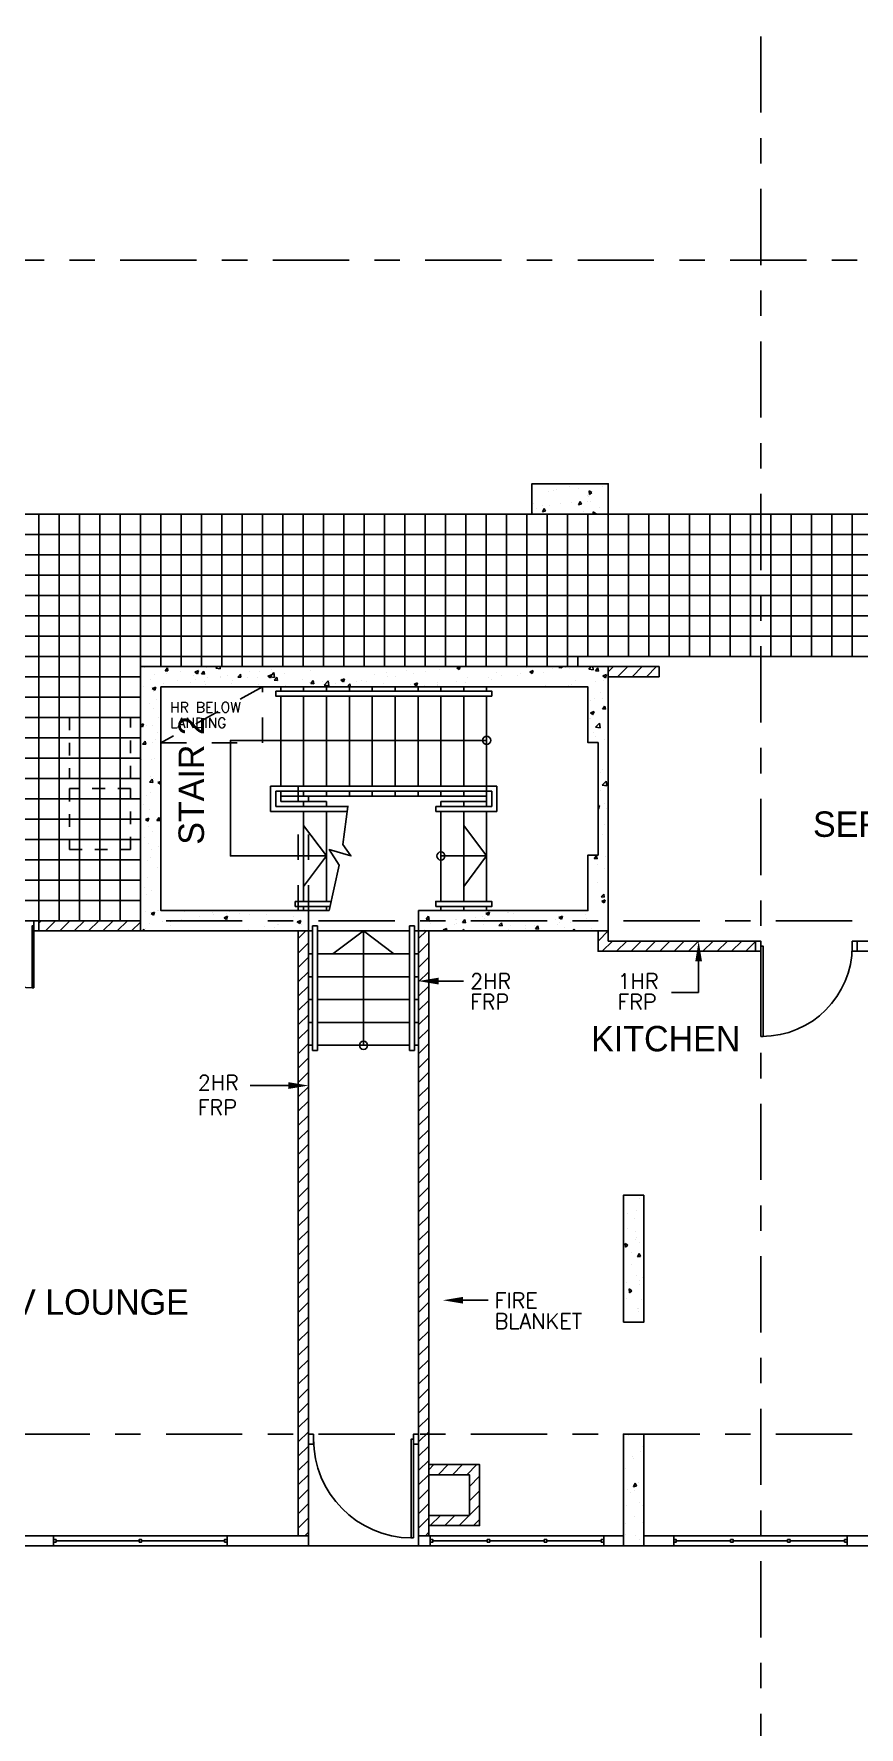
# Model space of a CAD drawing. Extents: x -15993 to 86771, y -21965 to 41866.
# Drawn here: x 14150 to 22268, y -2882 to 13775 of the extents above; entities that cross this region are included whole.
import ezdxf

# ---------------------------------------------------------------- set-up
doc = ezdxf.new("R2010")
doc.units = 0
doc.header["$LTSCALE"] = 100
doc.header["$MEASUREMENT"] = 0
for name, pattern in [('HIDDEN', [5, 2.5, -2.5]), ('HIDDEN2', [2.5, 1.25, -1.25]), ('X030--AG$0$CENTER', [15, 7.5, -2.5, 2.5, -2.5]), ('X24A2-00$0$HIDDEN', [5, 2.5, -2.5])]:
    doc.linetypes.add(name, pattern=pattern)
doc.layers.get('0').update_dxf_attribs({"color": 8, "linetype": 'CONTINUOUS'})
for name, color, linetype in [('000-H', 8, 'CONTINUOUS'), ('200-T', 8, 'CONTINUOUS'), ('210--', 8, 'CONTINUOUS'), ('220--', 8, 'CONTINUOUS'), ('280--', 8, 'CONTINUOUS'), ('310--', 8, 'CONTINUOUS'), ('320--', 8, 'CONTINUOUS'), ('430--', 8, 'CONTINUOUS'), ('430-B', 8, 'CONTINUOUS'), ('680-T', 8, 'CONTINUOUS'), ('730--', 8, 'CONTINUOUS'), ('X030--AG$0$030--', 8, 'CONTINUOUS'), ('X24A2-00$0$000-H', 8, 'CONTINUOUS'), ('X24A2-00$0$220--', 8, 'CONTINUOUS'), ('X24A2-00$0$240--', 8, 'CONTINUOUS'), ('X24A2-00$0$280--', 8, 'CONTINUOUS'), ('X24A2-00$0$320--', 8, 'CONTINUOUS'), ('X24A2-00$0$500--', 8, 'CONTINUOUS')]:
    doc.layers.add(name, color=color, linetype=linetype)
doc.styles.add('HELV', font='hvl____.pfb')
doc.styles.add('ROMANS', font='ROMANS.shx')

# ---------------------------------------------------------------- blocks, each defined once
blk = doc.blocks.new('*X225')
at = {"color": 0}
for p, q in [((19216, 9276), (19216, 9276)), ((19266, 9287), (19266, 9287)), ((19296, 9291), (19296, 9291)), ((19418, 9318), (19418, 9318)), ((19435, 9168), (19435, 9168)), ((19506, 9307), (19506, 9307)), ((19507, 9141), (19523, 9175)), ((19537, 9147), (19523, 9175)), ((19597, 9175), (19597, 9175)), ((19599, 9238), (19599, 9238)), ((19602, 9222), (19602, 9222)), ((19617, 9243), (19614, 9280)), ((19640, 9262), (19614, 9280)), ((19617, 9243), (19640, 9262)), ((19629, 9175), (19629, 9175)), ((19746, 9327), (19746, 9327)), ((19059, 9066), (19059, 9066)), ((19068, 9152), (19068, 9152)), ((19099, 9110), (19099, 9110)), ((19149, 9136), (19149, 9136)), ((19154, 9072), (19169, 9106)), ((19154, 9072), (19183, 9078)), ((19183, 9078), (19169, 9106)), ((19221, 9137), (19221, 9137)), ((19312, 9055), (19312, 9055)), ((19329, 9154), (19329, 9154)), ((19507, 9141), (19537, 9147)), ((19552, 9075), (19552, 9075)), ((19653, 9050), (19653, 9074)), ((19684, 9050), (19653, 9074)), ((19713, 9116), (19713, 9116)), ((19792, 9094), (19792, 9094))]:
    blk.add_line(p, q, dxfattribs=at)
blk = doc.blocks.new('*X230')
at = {"color": 0}
for p, q in [((19952, 2306), (19950, 2308)), ((19950, 2304), (19952, 2306)), ((19958, 2169), (19958, 2169)), ((19991, 2168), (19991, 2168)), ((20080, 2196), (20080, 2196)), ((20112, 2317), (20112, 2317)), ((19956, 2116), (19956, 2116)), ((19986, 2022), (19986, 2022)), ((20063, 2122), (20063, 2122)), ((19969, 1839), (19965, 1876)), ((19992, 1858), (19965, 1876)), ((19969, 1839), (19992, 1858)), ((20068, 1919), (20068, 1919)), ((20069, 1994), (20069, 1994)), ((20079, 1938), (20079, 1938)), ((20109, 1890), (20109, 1890)), ((20032, 1790), (20032, 1790)), ((20087, 1743), (20103, 1778)), ((20087, 1743), (20117, 1749)), ((20117, 1749), (20103, 1778)), ((20026, 1665), (20026, 1665)), ((20079, 1557), (20079, 1557)), ((20105, 1516), (20105, 1516)), ((20140, 1543), (20140, 1543)), ((19983, 1489), (19983, 1489)), ((19983, 1333), (19983, 1333)), ((20008, 1390), (20005, 1428)), ((20031, 1410), (20005, 1428)), ((20008, 1390), (20031, 1410)), ((20104, 1471), (20104, 1471)), ((20092, 1239), (20092, 1239)), ((20096, 1236), (20096, 1236)), ((20096, 1211), (20096, 1211)), ((20125, 1325), (20125, 1325))]:
    blk.add_line(p, q, dxfattribs=at)
blk = doc.blocks.new('*X231')
at = {"color": 0}
for p, q in [((19957, -26), (19957, -26)), ((20001, -9), (20001, -9)), ((20141, -122), (20141, -122)), ((20037, -218), (20037, -218)), ((20047, -242), (20047, -242)), ((20118, -167), (20118, -167)), ((19970, -342), (19970, -342)), ((20049, -517), (20065, -483)), ((20079, -512), (20065, -483)), ((20094, -474), (20094, -474)), ((19994, -546), (19994, -546)), ((20017, -574), (20017, -574)), ((20049, -517), (20079, -511)), ((20056, -552), (20056, -552)), ((20144, -634), (20144, -634)), ((19982, -706), (19982, -706)), ((20063, -807), (20063, -807)), ((20107, -668), (20107, -668)), ((20140, -706), (20140, -706)), ((19950, -878), (19950, -878)), ((19969, -983), (19969, -983)), ((19973, -876), (19973, -876)), ((20135, -869), (20135, -869)), ((19950, -1064), (19951, -1063)), ((19951, -1063), (19950, -1063)), ((20064, -1000), (20064, -1000)), ((20110, -1039), (20110, -1039))]:
    blk.add_line(p, q, dxfattribs=at)
blk = doc.blocks.new('*X360')
at = {"color": 0}
for p, q in [((12000, 9050), (25120, 9050)), ((12200, 7550), (12200, 9050)), ((12400, 7550), (12400, 9050)), ((12600, 5050), (12600, 9050)), ((12800, 5050), (12800, 9050)), ((13000, 5050), (13000, 9050)), ((13200, 5050), (13200, 9050)), ((13400, 5050), (13400, 9050)), ((13600, 5050), (13600, 9050)), ((13800, 5050), (13800, 9050)), ((14000, 5050), (14000, 9050)), ((14200, 5050), (14200, 9050)), ((14400, 5050), (14400, 9050)), ((14600, 5050), (14600, 9050)), ((14800, 5050), (14800, 9050)), ((15000, 5050), (15000, 9050)), ((15200, 7550), (15200, 9050)), ((15400, 7550), (15400, 9050)), ((15600, 7550), (15600, 9050)), ((15800, 7550), (15800, 9050)), ((16000, 7550), (16000, 9050)), ((16200, 7550), (16200, 9050)), ((16400, 7550), (16400, 9050)), ((16600, 7550), (16600, 9050)), ((16800, 7550), (16800, 9050)), ((17000, 7550), (17000, 9050)), ((17200, 7550), (17200, 9050)), ((17400, 7550), (17400, 9050)), ((17600, 7550), (17600, 9050)), ((17800, 7550), (17800, 9050)), ((18000, 7550), (18000, 9050)), ((18200, 7550), (18200, 9050)), ((18400, 7550), (18400, 9050)), ((18600, 7550), (18600, 9050)), ((18800, 7550), (18800, 9050)), ((19000, 7550), (19000, 9050)), ((19200, 7550), (19200, 9050)), ((19400, 7550), (19400, 9050)), ((19600, 7650), (19600, 9050)), ((19800, 7650), (19800, 9050)), ((20000, 7650), (20000, 9050)), ((20200, 7650), (20200, 9050)), ((20400, 7650), (20400, 9050)), ((20600, 7650), (20600, 9050)), ((20800, 7650), (20800, 9050)), ((21000, 7650), (21000, 9050)), ((21200, 7650), (21200, 9050)), ((21400, 7650), (21400, 9050)), ((21600, 7650), (21600, 9050)), ((21800, 7650), (21800, 9050)), ((22000, 7650), (22000, 9050)), ((22200, 7650), (22200, 9050)), ((22400, 7650), (22400, 9050)), ((22600, 7650), (22600, 9050)), ((22800, 7650), (22800, 9050)), ((23000, 7650), (23000, 9050)), ((23200, 7650), (23200, 9050)), ((23400, 7650), (23400, 9050)), ((23600, 7650), (23600, 9050)), ((23800, 7650), (23800, 9050)), ((24000, 7650), (24000, 9050)), ((24200, 7650), (24200, 9050)), ((24400, 7650), (24400, 9050)), ((24600, 7650), (24600, 9050)), ((24800, 7650), (24800, 9050)), ((25000, 7650), (25000, 9050)), ((12000, 8850), (25120, 8850)), ((12000, 8650), (25120, 8650)), ((12000, 8450), (25120, 8450)), ((12000, 8250), (25120, 8250)), ((12000, 8050), (25120, 8050)), ((12000, 7850), (25120, 7850)), ((12000, 7650), (19500, 7650)), ((12550, 7450), (15200, 7450)), ((12200, 5050), (12200, 7250)), ((12400, 5050), (12400, 7250)), ((12550, 7250), (15200, 7250)), ((12000, 7050), (15200, 7050)), ((7400, 3050), (7400, 6850)), ((7600, 3050), (7600, 6850)), ((7800, 3050), (7800, 6850)), ((8000, 3050), (8000, 6850)), ((8200, 3050), (8200, 6850)), ((8400, 3050), (8400, 6850)), ((8600, 4250), (8600, 6850)), ((8800, 4250), (8800, 6850)), ((9000, 4250), (9000, 6850)), ((9200, 4250), (9200, 6850)), ((9400, 4250), (9400, 6850)), ((9600, 4250), (9600, 6850)), ((9800, 4250), (9800, 6850)), ((10000, 4250), (10000, 6850)), ((10200, 4250), (10200, 6850)), ((10400, 4250), (10400, 6850)), ((10600, 4250), (10600, 6850)), ((10800, 4250), (10800, 6850)), ((11000, 4250), (11000, 6850)), ((11200, 4250), (11200, 6850)), ((11400, 5350), (11400, 6850)), ((11600, 5350), (11600, 6850)), ((11800, 5350), (11800, 6850)), ((12000, 6850), (15200, 6850)), ((7300, 6650), (11900, 6650)), ((12000, 6650), (15200, 6650)), ((12000, 5400), (12000, 6500)), ((7300, 6450), (15200, 6450)), ((7300, 6250), (15200, 6250)), ((7300, 6050), (15200, 6050)), ((7300, 5850), (15200, 5850)), ((7300, 5650), (15200, 5650)), ((7300, 5450), (15200, 5450)), ((7300, 5250), (11400, 5250)), ((12000, 5250), (15200, 5250)), ((7300, 5050), (11400, 5050)), ((7300, 4850), (11400, 4850)), ((7300, 4650), (11400, 4650)), ((7300, 4450), (11400, 4450)), ((7300, 4250), (8600, 4250)), ((7300, 4050), (8600, 4050)), ((7300, 3850), (8600, 3850)), ((7300, 3650), (8600, 3650)), ((7300, 3450), (8600, 3450)), ((7300, 3250), (8600, 3250))]:
    blk.add_line(p, q, dxfattribs=at)
blk = doc.blocks.new('*X385')
at = {"color": 0}
for p, q in [((19600, 7599), (19651, 7650)), ((19692, 7550), (19792, 7650)), ((19834, 7550), (19934, 7650)), ((19975, 7550), (20075, 7650))]:
    blk.add_line(p, q, dxfattribs=at)
blk = doc.blocks.new('D1-1000')
at = {"color": 0}
for points in [[(50, 937.5), (75, 937.5), (75, 50), (50, 50)], [(0, 0), (50, 0), (50, 100), (0, 100)], [(950, 0), (1000, 0), (1000, 100), (950, 100)]]:
    blk.add_lwpolyline(points, close=True, dxfattribs=at)
blk.add_arc((62.5, 50), 887.5, 0, 90, dxfattribs=at)
blk = doc.blocks.new('D2-1350')
at = {"layer": '320--'}
for points in [[(0, 0), (50, 0), (50, -100), (0, -100)], [(50, -659), (67, -659), (67, -50), (50, -50)], [(1300, -659), (1283, -659), (1283, -50), (1300, -50)], [(1350, 0), (1300, 0), (1300, -100), (1350, -100)]]:
    blk.add_lwpolyline(points, close=True, dxfattribs=at)
for centre, start, end in [((66, -50), 270, 0), ((1284, -50), 180, 270)]:
    blk.add_arc(centre, 609, start, end, dxfattribs=at)
blk = doc.blocks.new('*X540')
at = {"color": 0}
for p, q in [((14200, 5027), (14223, 5050)), ((14264, 4950), (14364, 5050)), ((14405, 4950), (14505, 5050)), ((14547, 4950), (14647, 5050)), ((14688, 4950), (14788, 5050)), ((14830, 4950), (14930, 5050)), ((14971, 4950), (15071, 5050)), ((15112, 4950), (15200, 5038))]:
    blk.add_line(p, q, dxfattribs=at)
blk = doc.blocks.new('*X613')
at = {"color": 0}
for p, q in [((19700, 4851), (19799, 4950)), ((19741, 4750), (19841, 4850)), ((19882, 4750), (19982, 4850)), ((20024, 4750), (20124, 4850)), ((20165, 4750), (20265, 4850)), ((20306, 4750), (20406, 4850)), ((20448, 4750), (20548, 4850)), ((20589, 4750), (20689, 4850)), ((20731, 4750), (20831, 4850)), ((20872, 4750), (20972, 4850)), ((21013, 4750), (21113, 4850)), ((21155, 4750), (21250, 4845))]:
    blk.add_line(p, q, dxfattribs=at)
blk = doc.blocks.new('*X667')
at = {"color": 0}
for p, q in [((18035, -350), (18085, -300)), ((18126, -400), (18226, -300)), ((18268, -400), (18368, -300)), ((18409, -400), (18509, -300)), ((18435, -515), (18535, -415)), ((18435, -657), (18535, -557)), ((18050, -900), (18150, -800)), ((18192, -900), (18292, -800)), ((18333, -900), (18433, -800)), ((18435, -798), (18535, -698)), ((18475, -900), (18535, -840))]:
    blk.add_line(p, q, dxfattribs=at)
blk = doc.blocks.new('*X727')
at = {"color": 0}
for p, q in [((22167, 23955), (22167, 23955)), ((22198, 23969), (22198, 23969)), ((22254, 23855), (22254, 23855)), ((22297, 23904), (22297, 23904)), ((22400, 23942), (22424, 23971)), ((22400, 23942), (22429, 23940)), ((22416, 23911), (22416, 23911)), ((22429, 23940), (22424, 23971)), ((22521, 23844), (22521, 23844)), ((22550, 23936), (22550, 23936)), ((22649, 23830), (22649, 23830)), ((22683, 23899), (22683, 23899)), ((22694, 23929), (22729, 23943)), ((22694, 23929), (22719, 23912)), ((22697, 23855), (22697, 23855)), ((22719, 23912), (22729, 23943)), ((22758, 23911), (22782, 23939)), ((22758, 23911), (22788, 23908)), ((22788, 23908), (22782, 23939)), ((22788, 23832), (22788, 23832)), ((22809, 23973), (22809, 23973)), ((22822, 23872), (22822, 23872)), ((22899, 23966), (22915, 23982)), ((22899, 23966), (22944, 23959)), ((22944, 23959), (22941, 23982)), ((22941, 23880), (22941, 23880)), ((22949, 23888), (22949, 23888)), ((23011, 23897), (23011, 23897)), ((23055, 23821), (23055, 23821)), ((23060, 23842), (23060, 23842)), ((23117, 23879), (23141, 23908)), ((23117, 23879), (23147, 23877)), ((23147, 23877), (23141, 23908)), ((23216, 23877), (23216, 23877)), ((23232, 23930), (23232, 23930)), ((23313, 23874), (23313, 23874)), ((23327, 23938), (23327, 23938)), ((23413, 23889), (23448, 23903)), ((23413, 23889), (23437, 23872)), ((23433, 23883), (23472, 23924)), ((23433, 23883), (23477, 23876)), ((23437, 23872), (23448, 23903)), ((23452, 23955), (23452, 23955)), ((23477, 23876), (23472, 23924)), ((23475, 23848), (23500, 23877)), ((23475, 23848), (23505, 23845)), ((23483, 23866), (23483, 23866)), ((23505, 23845), (23500, 23877)), ((23524, 23980), (23524, 23980)), ((23572, 23912), (23572, 23912)), ((23641, 23980), (23641, 23980)), ((23750, 23854), (23750, 23854)), ((23826, 23824), (23826, 23824)), ((23829, 23947), (23829, 23947)), ((23834, 23817), (23858, 23845)), ((23864, 23814), (23858, 23845)), ((23951, 23840), (23951, 23840)), ((23966, 23800), (24005, 23841)), ((24011, 23793), (24005, 23841)), ((24017, 23843), (24017, 23843)), ((24081, 23979), (24081, 23979)), ((24131, 23849), (24166, 23863)), ((24131, 23849), (24156, 23832)), ((24140, 23865), (24140, 23865)), ((24156, 23832), (24166, 23863)), ((24284, 23832), (24284, 23832)), ((24335, 23850), (24335, 23850)), ((24378, 23832), (24378, 23832)), ((24456, 23907), (24456, 23907)), ((24551, 23820), (24551, 23820)), ((24581, 23923), (24581, 23923)), ((24592, 23885), (24592, 23885)), ((24670, 23882), (24670, 23882)), ((24771, 23948), (24771, 23948)), ((24844, 23917), (24844, 23917)), ((24850, 23809), (24885, 23823)), ((24875, 23792), (24885, 23823)), ((24961, 23932), (24961, 23932)), ((25081, 23822), (25081, 23822)), ((25104, 23955), (25104, 23955)), ((25269, 23834), (25269, 23834)), ((25270, 23970), (25300, 23982)), ((25270, 23970), (25295, 23954)), ((25295, 23954), (25304, 23982)), ((25355, 23823), (25355, 23823)), ((25373, 23872), (25373, 23872)), ((25585, 23876), (25585, 23876)), ((25607, 23855), (25607, 23855)), ((25664, 23922), (25664, 23922)), ((25710, 23892), (25710, 23892)), ((25867, 23893), (25867, 23893)), ((25900, 23917), (25900, 23917)), ((25956, 23972), (25956, 23972)), ((25988, 23930), (26023, 23944)), ((25988, 23930), (26013, 23914)), ((26013, 23914), (26023, 23944)), ((26124, 23928), (26124, 23928)), ((26215, 23959), (26215, 23959)), ((26275, 23973), (26283, 23982)), ((26275, 23973), (26305, 23970)), ((26305, 23970), (26303, 23982)), ((26341, 23975), (26341, 23975)), ((26376, 23960), (26376, 23960)), ((26438, 23847), (26438, 23847)), ((26568, 23956), (26593, 23982)), ((26568, 23956), (26613, 23950)), ((26613, 23949), (26609, 23982)), ((26630, 23831), (26630, 23831)), ((26634, 23942), (26658, 23970)), ((26634, 23942), (26664, 23939)), ((26664, 23939), (26658, 23970)), ((26707, 23890), (26742, 23904)), ((26707, 23890), (26732, 23873)), ((26714, 23844), (26714, 23844)), ((26730, 23898), (26730, 23898)), ((26732, 23873), (26742, 23904)), ((22191, 23789), (22191, 23789)), ((22274, 23768), (22309, 23781)), ((22274, 23768), (22299, 23751)), ((22291, 23738), (22291, 23738)), ((22299, 23751), (22309, 23781)), ((22316, 23657), (22316, 23657)), ((22358, 23780), (22358, 23780)), ((22381, 23814), (22381, 23814)), ((22803, 23807), (22803, 23807)), ((23322, 23810), (23322, 23810)), ((23510, 23782), (23510, 23782)), ((23589, 23798), (23589, 23798)), ((23834, 23817), (23864, 23814)), ((23856, 23787), (23856, 23787)), ((23966, 23800), (24011, 23793)), ((24075, 23813), (24075, 23813)), ((24193, 23785), (24217, 23814)), ((24193, 23785), (24223, 23783)), ((24223, 23783), (24217, 23814)), ((24575, 23782), (24575, 23783)), ((24576, 23782), (24575, 23783)), ((24818, 23809), (24818, 23809)), ((24850, 23809), (24875, 23792)), ((24955, 23793), (24955, 23793)), ((25080, 23809), (25080, 23809)), ((25085, 23798), (25085, 23798)), ((25098, 23788), (25098, 23788)), ((25352, 23787), (25352, 23787)), ((25602, 23782), (25603, 23782)), ((25603, 23782), (25603, 23782)), ((26147, 23797), (26147, 23797)), ((26370, 23794), (26370, 23794)), ((26398, 23803), (26398, 23803)), ((26624, 23665), (26624, 23665)), ((26686, 23730), (26686, 23730)), ((26708, 23664), (26708, 23664)), ((22249, 23616), (22249, 23616)), ((22285, 23571), (22285, 23571)), ((26583, 23647), (26583, 23647)), ((26585, 23528), (26620, 23541)), ((26585, 23528), (26610, 23511)), ((26610, 23511), (26620, 23541)), ((26618, 23498), (26618, 23498)), ((26703, 23566), (26727, 23594)), ((26703, 23566), (26733, 23563)), ((26709, 23599), (26709, 23599)), ((26733, 23563), (26727, 23594)), ((22160, 23408), (22187, 23419)), ((22160, 23400), (22177, 23389)), ((22165, 23322), (22165, 23322)), ((22177, 23389), (22187, 23419)), ((22219, 23401), (22219, 23401)), ((22279, 23405), (22279, 23405)), ((22324, 23334), (22324, 23334)), ((22337, 23482), (22337, 23482)), ((26576, 23467), (26576, 23467)), ((26587, 23476), (26587, 23476)), ((26612, 23332), (26612, 23332)), ((26635, 23387), (26674, 23427)), ((26635, 23387), (26679, 23380)), ((26679, 23380), (26674, 23427)), ((22180, 23221), (22204, 23250)), ((22180, 23221), (22210, 23219)), ((22210, 23219), (22204, 23250)), ((22273, 23238), (22273, 23238)), ((22302, 23264), (22302, 23264)), ((26634, 23294), (26634, 23294)), ((26728, 23264), (26728, 23264)), ((26756, 23209), (26756, 23209)), ((22170, 23066), (22170, 23066)), ((22267, 23072), (22267, 23072)), ((22296, 23083), (22296, 23083)), ((22356, 23147), (22356, 23147)), ((22164, 22886), (22164, 22886)), ((22249, 22845), (22273, 22874)), ((22249, 22845), (22279, 22843)), ((22261, 22905), (22261, 22905)), ((22279, 22843), (22273, 22874)), ((22289, 22880), (22289, 22880)), ((22329, 22841), (22360, 22853)), ((22329, 22841), (22354, 22825)), ((22335, 22848), (22335, 22848)), ((22353, 22911), (22353, 22911)), ((22354, 22825), (22360, 22843)), ((26687, 22941), (26687, 22941)), ((26701, 22817), (26740, 22857)), ((26708, 22966), (26708, 22966)), ((26745, 22810), (26740, 22857)), ((22164, 22689), (22164, 22689)), ((22222, 22713), (22222, 22713)), ((22255, 22739), (22255, 22739)), ((26680, 22761), (26680, 22761)), ((26701, 22817), (26745, 22810)), ((22189, 22626), (22189, 22626)), ((22207, 22479), (22242, 22492)), ((22232, 22462), (22242, 22492)), ((22248, 22572), (22248, 22572)), ((22318, 22469), (22343, 22498)), ((22348, 22467), (22343, 22498)), ((22355, 22514), (22355, 22514)), ((26660, 22609), (26675, 22615)), ((26660, 22588), (26665, 22584)), ((26665, 22633), (26665, 22633)), ((26665, 22584), (26675, 22615)), ((26727, 22631), (26727, 22631)), ((26738, 22588), (26738, 22588)), ((22207, 22479), (22232, 22462)), ((22242, 22406), (22242, 22406)), ((22275, 22361), (22275, 22361)), ((22318, 22469), (22348, 22467)), ((22359, 22359), (22359, 22359)), ((26706, 22333), (26706, 22333)), ((26727, 22434), (26727, 22434)), ((22197, 22303), (22197, 22303)), ((22236, 22240), (22236, 22240)), ((22268, 22180), (22268, 22180)), ((22334, 22215), (22334, 22215)), ((22162, 22055), (22162, 22055)), ((22230, 22073), (22230, 22073)), ((22259, 22105), (22259, 22105)), ((22326, 22008), (22326, 22008)), ((26563, 22000), (26563, 22000)), ((26622, 22093), (26646, 22121)), ((26622, 22093), (26652, 22090)), ((26652, 22090), (26646, 22121)), ((26659, 22038), (26659, 22038)), ((26726, 21998), (26726, 21998)), ((26735, 22112), (26735, 22112)), ((22162, 21850), (22162, 21850)), ((22224, 21907), (22224, 21907)), ((22353, 21880), (22353, 21880)), ((26653, 21858), (26653, 21858)), ((22195, 21810), (22195, 21810)), ((22218, 21740), (22218, 21740)), ((22267, 21782), (22267, 21782)), ((26691, 21717), (26716, 21745)), ((26691, 21717), (26721, 21714)), ((26696, 21675), (26731, 21688)), ((26696, 21675), (26720, 21658)), ((26700, 21658), (26700, 21658)), ((26705, 21700), (26705, 21700)), ((26711, 21685), (26711, 21685)), ((26721, 21714), (26716, 21745)), ((26720, 21658), (26731, 21688)), ((22212, 21574), (22212, 21574)), ((22263, 21552), (22298, 21566)), ((22263, 21552), (22287, 21536)), ((22287, 21536), (22298, 21566)), ((22330, 21584), (22330, 21584)), ((22332, 21582), (22332, 21582)), ((22562, 21499), (22562, 21499)), ((22596, 21573), (22596, 21573)), ((22744, 21522), (22744, 21522)), ((22863, 21562), (22863, 21562)), ((22878, 21540), (22878, 21540)), ((22975, 21512), (22975, 21512)), ((22981, 21512), (23016, 21526)), ((22981, 21512), (23006, 21496)), ((23003, 21557), (23003, 21557)), ((23006, 21496), (23016, 21526)), ((23035, 21572), (23035, 21572)), ((23130, 21550), (23130, 21550)), ((23192, 21582), (23192, 21582)), ((23227, 21544), (23227, 21544)), ((23397, 21539), (23397, 21539)), ((23487, 21581), (23487, 21581)), ((23664, 21528), (23664, 21528)), ((23810, 21498), (23810, 21498)), ((24968, 21497), (24992, 21526)), ((24968, 21497), (24998, 21495)), ((24998, 21495), (24992, 21526)), ((25261, 21494), (25261, 21494)), ((25270, 21493), (25270, 21493)), ((25326, 21466), (25350, 21495)), ((25356, 21463), (25350, 21495)), ((25450, 21519), (25450, 21519)), ((25522, 21525), (25522, 21525)), ((25538, 21500), (25538, 21500)), ((25557, 21554), (25592, 21567)), ((25557, 21554), (25582, 21537)), ((25582, 21537), (25592, 21567)), ((25766, 21561), (25766, 21561)), ((25782, 21563), (25782, 21563)), ((25830, 21550), (25830, 21550)), ((25891, 21577), (25891, 21577)), ((26241, 21490), (26241, 21490)), ((26275, 21514), (26310, 21527)), ((26275, 21514), (26300, 21497)), ((26300, 21497), (26310, 21527)), ((26533, 21540), (26533, 21540)), ((26545, 21501), (26545, 21501)), ((26579, 21488), (26579, 21488)), ((22161, 21422), (22161, 21422)), ((22176, 21382), (22192, 21401)), ((22196, 21382), (22192, 21401)), ((22206, 21407), (22206, 21407)), ((22247, 21457), (22247, 21457)), ((22372, 21474), (22372, 21474)), ((22452, 21472), (22452, 21472)), ((22458, 21439), (22458, 21439)), ((22718, 21477), (22718, 21477)), ((23061, 21385), (23061, 21385)), ((23226, 21397), (23226, 21397)), ((23376, 21426), (23376, 21426)), ((23481, 21415), (23481, 21415)), ((23502, 21443), (23502, 21443)), ((23518, 21448), (23518, 21448)), ((23691, 21468), (23691, 21468)), ((23700, 21472), (23735, 21486)), ((23700, 21472), (23725, 21456)), ((23725, 21456), (23735, 21486)), ((23738, 21450), (23738, 21450)), ((24955, 21399), (24955, 21399)), ((24999, 21471), (24999, 21471)), ((25013, 21458), (25013, 21458)), ((25136, 21478), (25136, 21478)), ((25137, 21392), (25172, 21406)), ((25137, 21392), (25152, 21382)), ((25164, 21382), (25172, 21406)), ((25247, 21449), (25247, 21449)), ((25266, 21460), (25266, 21460)), ((25324, 21382), (25338, 21396)), ((25326, 21466), (25356, 21463)), ((25339, 21382), (25338, 21396)), ((25532, 21449), (25532, 21449)), ((25658, 21390), (25658, 21390)), ((25685, 21435), (25709, 21463)), ((25685, 21435), (25715, 21432)), ((25715, 21432), (25709, 21463)), ((25776, 21396), (25776, 21396)), ((25799, 21438), (25799, 21438)), ((25949, 21405), (25949, 21405)), ((25950, 21440), (25950, 21440)), ((26032, 21431), (26032, 21431)), ((26044, 21403), (26068, 21432)), ((26044, 21403), (26073, 21401)), ((26066, 21426), (26066, 21426)), ((26073, 21401), (26068, 21432)), ((26265, 21447), (26265, 21447)), ((26285, 21463), (26285, 21463)), ((26333, 21415), (26333, 21415)), ((26390, 21463), (26390, 21463)), ((26411, 21382), (26426, 21401)), ((26430, 21382), (26426, 21401)), ((26600, 21404), (26600, 21404))]:
    blk.add_line(p, q, dxfattribs=at)
blk = doc.blocks.new('*X728')
at = {"color": 0}
for p, q in [((23710, 21306), (23786, 21382)), ((23710, 21164), (23810, 21264)), ((23710, 21023), (23810, 21123)), ((23710, 20881), (23810, 20981)), ((23710, 20740), (23810, 20840)), ((23710, 20599), (23810, 20699)), ((23710, 20457), (23810, 20557)), ((23710, 20316), (23810, 20416)), ((23710, 20174), (23810, 20274)), ((23710, 20033), (23810, 20133)), ((23710, 19892), (23810, 19992)), ((23710, 19750), (23810, 19850)), ((23710, 19609), (23810, 19709)), ((23710, 19467), (23810, 19567)), ((23710, 19326), (23810, 19426)), ((23710, 19184), (23810, 19284)), ((23710, 19043), (23810, 19143)), ((23710, 18902), (23810, 19002)), ((23710, 18760), (23810, 18860)), ((23710, 18619), (23810, 18719)), ((23710, 18477), (23810, 18577)), ((23710, 18336), (23810, 18436)), ((23710, 18194), (23810, 18294)), ((23710, 18053), (23810, 18153)), ((23710, 17912), (23810, 18012)), ((23710, 17770), (23810, 17870)), ((23710, 17629), (23810, 17729)), ((23710, 17487), (23810, 17587)), ((23710, 17346), (23810, 17446)), ((23710, 17205), (23810, 17305)), ((23710, 17063), (23810, 17163)), ((23710, 16922), (23810, 17022)), ((23710, 16780), (23810, 16880)), ((23710, 16639), (23810, 16739)), ((23710, 16497), (23810, 16597)), ((23710, 16356), (23810, 16456)), ((23710, 16215), (23810, 16315)), ((23710, 16073), (23810, 16173)), ((23710, 15932), (23810, 16032)), ((23710, 15790), (23810, 15890)), ((23710, 15649), (23810, 15749)), ((23710, 15507), (23810, 15607)), ((23776, 15432), (23810, 15466))]:
    blk.add_line(p, q, dxfattribs=at)
blk = doc.blocks.new('X24A2-00$0$D1-1840')
at = {"color": 0}
for points in [[(50, 1021), (75, 1021), (75, 50), (50, 50)], [(0, 0), (50, 0), (50, 100), (0, 100)], [(1034, 0), (1084, 0), (1084, 100), (1034, 100)]]:
    blk.add_lwpolyline(points, close=True, dxfattribs=at)
blk.add_arc((62, 50), 972, 0, 89.2628, dxfattribs=at)

msp = doc.modelspace()

# ---------------------------------------------------------------- linework, layer by layer
at = {"layer": '210--'}
for points in [[(13550, -1000), (13550, -1100), (14344, -1100), (14344, -1000)], [(16050, -1100), (16050, -1000), (16850, -1000), (16850, -1100)], [(18050, -1000), (17935, -1000), (17935, -1100), (18050, -1100)], [(19756, -1100), (19756, -1000), (19950, -1000), (19950, -1100)], [(20150, -1100), (20150, -1000), (20444, -1000), (20444, -1100)], [(22150, -1100), (22150, -1000), (22450, -1000), (22450, -1100)]]:
    msp.add_lwpolyline(points, close=True, dxfattribs=at)
at = {"layer": '220--'}
for points in [[(20300, 7450), (20000, 7450), (19800, 7450), (19800, 7550), (20000, 7550), (20300, 7550)], [(25020, 4750), (22250, 4750), (22250, 4850), (25020, 4850), (25020, 7550), (25120, 7550), (25120, 4650), (25020, 4650)], [(14200, 5050), (14200, 4950), (15200, 4950), (15200, 5050)], [(19800, 4950), (19800, 4850), (21250, 4850), (21250, 4750), (19700, 4750), (19700, 4950)], [(18035, -399.768), (18035, -299.768), (18535, -299.768), (18535, -900), (18035, -900), (18035, -800), (18435, -800), (18435, -399.768)]]:
    msp.add_lwpolyline(points, close=True, dxfattribs=at)
at = {"layer": '280--'}
for points in [[(19050, 9050), (19050, 9350), (19800, 9350), (19800, 9050)], [(19950, 1100), (19950, 2350), (20150, 2350), (20150, 1100)], [(20150, 0), (20150, -1100), (19950, -1100), (19950, 0)]]:
    msp.add_lwpolyline(points, close=True, dxfattribs=at)
at = {"layer": '310--'}
for p, q in [((15184.5, -1050), (14369, -1050)), ((16025, -1050), (15209.5, -1050)), ((18610.33, -1050), (18075, -1050)), ((19170.67, -1050), (18635.33, -1050)), ((19731, -1050), (19195.67, -1050)), ((21004.33, -1050), (20469, -1050)), ((21564.67, -1050), (21029.33, -1050)), ((22125, -1050), (21589.67, -1050))]:
    msp.add_line(p, q, dxfattribs=at)
at = {"layer": '310--', "color": 8}
for points in [[(16050, -1000), (16050, -1100), (14344, -1100), (14344, -1000)], [(19756, -1000), (19756, -1100), (18050, -1100), (18050, -1000)], [(22150, -1000), (22150, -1100), (20444, -1100), (20444, -1000)]]:
    msp.add_lwpolyline(points, close=True, dxfattribs=at)
at = {"layer": '310--'}
for points in [[(14344, -1062.5), (14344, -1037.5), (14369, -1037.5), (14369, -1062.5)], [(15184.5, -1062.5), (15184.5, -1037.5), (15209.5, -1037.5), (15209.5, -1062.5)], [(16025, -1062.5), (16025, -1037.5), (16050, -1037.5), (16050, -1062.5)], [(18050, -1062.5), (18050, -1037.5), (18075, -1037.5), (18075, -1062.5)], [(18610.33, -1062.5), (18610.33, -1037.5), (18635.33, -1037.5), (18635.33, -1062.5)], [(19170.67, -1062.5), (19170.67, -1037.5), (19195.67, -1037.5), (19195.67, -1062.5)], [(19731, -1062.5), (19731, -1037.5), (19756, -1037.5), (19756, -1062.5)], [(20444, -1062.5), (20444, -1037.5), (20469, -1037.5), (20469, -1062.5)], [(21004.33, -1062.5), (21004.33, -1037.5), (21029.33, -1037.5), (21029.33, -1062.5)], [(21564.67, -1062.5), (21564.67, -1037.5), (21589.67, -1037.5), (21589.67, -1062.5)], [(22125, -1062.5), (22125, -1037.5), (22150, -1037.5), (22150, -1062.5)]]:
    msp.add_lwpolyline(points, close=True, dxfattribs=at)
at = {"layer": '430--'}
msp.add_lwpolyline([(25120, 7650), (25120, 9050.03), (12000, 9050), (12000, 7550), (12550, 7550), (12550, 7250), (12000, 7250), (12000, 6500), (11900, 6500), (11900, 6850), (7300, 6850), (7300, 3050), (8600, 3050), (8600, 4250), (11400, 4250), (11400, 5350), (11900, 5350), (11900, 5400), (12000, 5400), (12000, 5050), (15200, 5050), (15200, 7550), (19500, 7550), (19500, 7650)], close=True, dxfattribs=at)
at = {"layer": '430-B', "linetype": 'HIDDEN'}
msp.add_lwpolyline([(-1531.844, 2195.442, 0.158989207), (2364.952, -1973.46, 0.128639507), (14240.049, -4979.232, 0.128639507)], format="xyb", dxfattribs=at)
at = {"layer": '680-T'}
for p, q in [((20689.192, 4650), (20689.192, 4344.88)), ((18130.373, 4456.905), (18377.067, 4456.905)), ((20420.991, 4344.88), (20689.192, 4344.88)), ((16654.311, 3429.136), (16278.146, 3429.136)), ((18372.039, 1316.994), (18618.733, 1316.994))]:
    msp.add_line(p, q, dxfattribs=at)
for points in [[(20655.859, 4650), (20722.525, 4650), (20689.192, 4850)], [(18130.373, 4423.572), (18130.373, 4490.239), (17930.373, 4456.905)], [(16654.311, 3462.469), (16654.311, 3395.803), (16854.311, 3429.136)], [(18372.039, 1283.661), (18372.039, 1350.328), (18172.039, 1316.994)]]:
    msp.add_solid(points, dxfattribs=at)
at = {"layer": '730--', "linetype": 'HIDDEN2'}
for points in [[(14500, 6450), (15100, 6450), (15100, 7050), (14500, 7050)], [(14500, 5750), (15100, 5750), (15100, 6350), (14500, 6350)]]:
    msp.add_lwpolyline(points, close=True, dxfattribs=at)
at = {"layer": 'X030--AG$0$030--', "linetype": 'X030--AG$0$CENTER'}
for p, q in [((21300, -15500), (21300, 24776.757)), ((74250, 11550), (-3350, 11550)), ((35700, 5050), (-3350, 5050)), ((35700, 0), (-3350, 0))]:
    msp.add_line(p, q, dxfattribs=at)
at = {"layer": 'X24A2-00$0$220--', "linetype": 'X24A2-00$0$HIDDEN'}
for p, q in [((16750, 6375), (18604, 6375)), ((16750, 6225), (16750, 6375)), ((16850, 6225), (16850, 6275)), ((16850, 6275), (18604, 6275)), ((16750, 5150.225), (16750, 6125)), ((16850, 5150.225), (16850, 6125))]:
    msp.add_line(p, q, dxfattribs=at)
at = {"layer": 'X24A2-00$0$220--'}
msp.add_line((18604, 6375), (18604, 6275), dxfattribs=at)
for points in [[(16850, -999.768), (16750, -999.768), (16750, 4950), (16850, 4950)], [(16850, 4950), (16850, -999.768)]]:
    msp.add_lwpolyline(points, dxfattribs=at)
msp.add_lwpolyline([(18035, -999.768), (17935, -999.768), (17935, 4950), (18035, 4950)], close=True, dxfattribs=at)
at = {"layer": 'X24A2-00$0$240--'}
for p, q in [((16579, 7310), (16579, 7350)), ((16804, 7310), (16804, 7350)), ((17029, 7310), (17029, 7350)), ((17254, 7310), (17254, 7350)), ((17479, 7310), (17479, 7350)), ((17704, 7310), (17704, 7350)), ((17929, 7310), (17929, 7350)), ((18154, 7310), (18154, 7350)), ((18379, 7310), (18379, 7350)), ((18604, 7310), (18604, 7350)), ((16579, 6375), (16579, 7260)), ((16804, 6375), (16804, 7260)), ((17029, 6375), (17029, 7260)), ((17254, 6375), (17254, 7260)), ((17479, 6375), (17479, 7260)), ((17704, 6375), (17704, 7260)), ((17929, 6375), (17929, 7260)), ((18154, 6375), (18154, 7260)), ((18379, 6375), (18379, 7260)), ((18604, 6375), (18604, 7260)), ((18704, 6375), (16479, 6375)), ((16479, 6375), (16479, 6125)), ((18704, 6125), (18704, 6375)), ((18654, 6325), (16529, 6325)), ((16529, 6325), (16529, 6175)), ((16529, 6175), (17244.476, 6175)), ((16579, 6225), (16579, 6325)), ((18604, 6275), (16579, 6275)), ((17029, 6225), (16579, 6225)), ((16804, 6275), (16804, 6325)), ((16804, 6225), (16804, 6175)), ((17029, 6275), (17029, 6325)), ((17029, 6225), (17029, 6175)), ((17254, 6275), (17254, 6325)), ((17479, 6275), (17479, 6325)), ((17704, 6275), (17704, 6325)), ((17929, 6275), (17929, 6325)), ((18654, 6175), (18104, 6175)), ((18104, 6175), (18104, 6125)), ((18154, 6275), (18154, 6325)), ((18154, 6225), (18154, 6175)), ((18154, 6225), (18604, 6225)), ((18379, 6275), (18379, 6325)), ((18379, 6225), (18379, 6175)), ((18604, 6325), (18604, 6175)), ((18654, 6175), (18654, 6325)), ((16479, 6125), (17234.952, 6125)), ((16804, 6125), (16804, 5240)), ((17029, 6125), (17029, 5240)), ((18104, 6125), (18704, 6125)), ((18154, 6125), (18154, 5240)), ((18379, 6125), (18379, 5240)), ((18604, 6125), (18604, 5240)), ((18154, 5687.5), (18604, 5687.5)), ((16719, 5190), (16719, 5240)), ((16719, 5240), (17073.661, 5240)), ((17062.738, 5190), (16719, 5190)), ((16804, 5190), (16804, 5150)), ((17029, 5190), (17029, 5150)), ((18154, 5190), (18154, 5150)), ((18379, 5190), (18379, 5150)), ((18604, 5190), (18604, 5150)), ((16890, 3775.232), (16890, 5000.232)), ((16890, 5000.232), (16940, 5000.232)), ((16940, 5000.232), (16940, 3775.232)), ((17845, 5000.232), (17845, 3775.232)), ((17845, 5000.232), (17895, 5000.232)), ((17895, 3775.232), (17895, 5000.232)), ((16850, 4950.232), (16890, 4950.232)), ((16940, 4950.232), (17845, 4950.232)), ((17392.5, 4950.232), (17392.5, 3825.232)), ((17895, 4950.232), (17935, 4950.232)), ((16850, 4725.232), (16890, 4725.232)), ((16940, 4725.232), (17845, 4725.232)), ((17895, 4725.232), (17935, 4725.232)), ((16850, 4500.232), (16890, 4500.232)), ((16940, 4500.232), (17845, 4500.232)), ((17895, 4500.232), (17935, 4500.232)), ((16850, 4275.232), (16890, 4275.232)), ((16940, 4275.232), (17845, 4275.232)), ((17895, 4275.232), (17935, 4275.232)), ((16850, 4050.232), (16890, 4050.232)), ((16940, 4050.232), (17845, 4050.232)), ((17895, 4050.232), (17935, 4050.232)), ((16850, 3825.232), (16890, 3825.232)), ((16940, 3775.232), (16890, 3775.232)), ((16940, 3825.232), (17845, 3825.232)), ((17845, 3775.232), (17895, 3775.232)), ((17895, 3825.232), (17935, 3825.232)), ((16850, -1099.768), (17935, -1099.768))]:
    msp.add_line(p, q, dxfattribs=at)
at = {"layer": 'X24A2-00$0$240--', "color": 8}
for points in [[(16529, 7310), (16529, 7260), (18654, 7260), (18654, 7310)], [(18104, 5190), (18104, 5240), (18654, 5240), (18654, 5190)]]:
    msp.add_lwpolyline(points, close=True, dxfattribs=at)
for points in [[(18604, 6825), (16084, 6825), (16084, 5687.5), (17029, 5687.5)], [(17054.049, 5150.225), (17151.67, 5597.097), (17055.244, 5750.055), (17269.072, 5688.007), (17190.109, 5798.902), (17238.062, 6175)], [(16804, 5387.5), (17029, 5687.5), (16804, 5987.5)], [(18379, 5387.5), (18604, 5687.5), (18379, 5987.5)], [(17054.049, 5150.225), (16804, 5150.225)], [(17692.5, 4725.232), (17392.5, 4950.232), (17092.5, 4725.232)]]:
    msp.add_lwpolyline(points, dxfattribs=at)
for centre in [(18604, 6825), (18154, 5687.5), (17392.5, 3825.232)]:
    msp.add_circle(centre, 40, dxfattribs=at)
at = {"layer": 'X24A2-00$0$280--'}
msp.add_line((19600, 7550), (19600, 7550), dxfattribs=at)
msp.add_lwpolyline([(16850, 5150.232), (16850, 4950), (15200, 4950), (15200, 7550), (19800, 7550), (19800, 4950), (17935, 4950), (17935, 5150), (19600, 5150), (19600, 5697), (19700, 5697), (19700, 6803), (19600, 6803), (19600, 7350), (15400, 7350), (15400, 5150), (16850, 5150)], dxfattribs=at)
at = {"layer": 'X24A2-00$0$500--', "linetype": 'X24A2-00$0$HIDDEN'}
for p, q in [((16400, 7350), (15400, 6800)), ((16400, 6800), (16400, 7350)), ((15400, 6800), (16400, 6800))]:
    msp.add_line(p, q, dxfattribs=at)

# ---------------------------------------------------------------- block references
at = {"layer": '000-H'}
for name, p in [('*X225', (0, 0)), ('*X385', (200, -100)), ('*X540', (0, 0)), ('*X613', (0, 0)), ('*X230', (0, 0)), ('*X231', (0, 0))]:
    msp.add_blockref(name, p, dxfattribs=at)
at = {"layer": '220--', "color": 8}
msp.add_blockref('*X667', (0, 0), dxfattribs=at)
at = {"layer": '320--'}
msp.add_blockref('D2-1350', (12850, 5050), dxfattribs=at)
at = {"layer": '320--', "xscale": -1, "rotation": 180}
msp.add_blockref('D1-1000', (21250, 4850), dxfattribs=at)
at = {"layer": '430--'}
msp.add_blockref('*X360', (0, 0), dxfattribs=at)
at = {"layer": 'X24A2-00$0$000-H'}
for name, p in [('*X727', (-6959.926, -16431.926)), ('*X728', (-6959.926, -16431.926)), ('*X728', (-5774.926, -16431.926))]:
    msp.add_blockref(name, p, dxfattribs=at)
at = {"layer": 'X24A2-00$0$320--', "rotation": 180}
msp.add_blockref('X24A2-00$0$D1-1840', (17935, 0.232), dxfattribs=at)

# ---------------------------------------------------------------- texts
at = {"layer": '200-T', "style": 'HELV'}
msp.add_text('STAIR 2', height=250, rotation=90, dxfattribs=at).set_placement((15822.858, 5798.342))
for s, p in [('SERVERY', (21814.559, 5875.584)), ('KITCHEN', (19632.174, 3765.73)), ('TV LOUNGE', (13741.668, 1174.463))]:
    msp.add_text(s, height=250, dxfattribs=at).set_placement(p)
at = {"layer": '680-T', "style": 'ROMANS'}
for s, height, p in [('HR BELOW', 100, (15490.506, 7100.348)), ('LANDING', 100, (15490.506, 6947.304)), ('2HR', 150, (18441.014, 4380.624)), ('1HR', 150, (19891.006, 4380.624)), ('FRP', 150, (18441.014, 4176.621)), ('FRP', 150, (19891.006, 4176.621)), ('2HR', 150, (15762.199, 3382.256)), ('FRP', 150, (15762.199, 3139.399)), ('FIRE', 150, (18682.68, 1240.713)), ('BLANKET', 150, (18682.68, 1036.71))]:
    msp.add_text(s, height=height, dxfattribs=at).set_placement(p)

doc.saveas('drawing.dxf')
